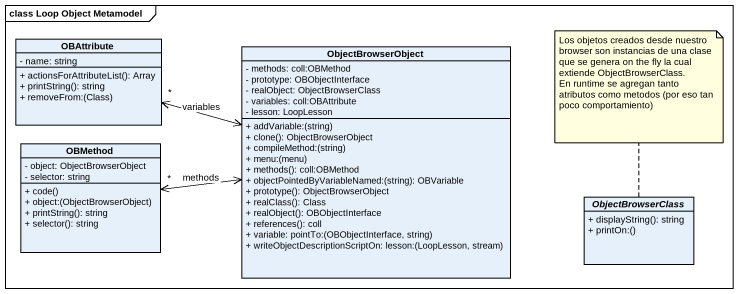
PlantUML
@startuml
mainframe class Loop Object Metamodel
hide circle
hide empty members
skinparam classAttributeIconSize 0
class OBAttribute {
  - name: string
  + actionsForAttributeList(): Array
  + printString(): string
  + removeFrom:(Class)
}
class ObjectBrowserObject {
  - methods: coll:OBMethod
  - prototype: OBObjectInterface
  - realObject: ObjectBrowserClass
  - variables: coll:OBAttribute
  - lesson: LoopLesson
  + addVariable:(string)
  + clone(): ObjectBrowserObject
  + compileMethod:(string)
  + menu:(menu)
  + methods(): coll:OBMethod
  + objectPointedByVariableNamed:(string): OBVariable
  + prototype(): ObjectBrowserObject
  + realClass(): Class
  + realObject(): OBObjectInterface
  + references(): coll
  + variable: pointTo:(OBObjectInterface, string)
  + writeObjectDescriptionScriptOn: lesson:(LoopLesson, stream)
}
class OBMethod {
  - object: ObjectBrowserObject
  - selector: string
  + code()
  + object:(ObjectBrowserObject)
  + printString(): string
  + selector(): string
}
abstract class ObjectBrowserClass {
  + displayString(): string
  + printOn:()
}
ObjectBrowserObject <-left-> "*" OBAttribute : variables
ObjectBrowserObject <-left-> "*" OBMethod : methods
note top of ObjectBrowserClass
  Los objetos creados desde nuestro browser son instancias de una clase que se genera on the fly la cual extiende ObjectBrowserClass.
  En runtime se agregan tanto atributos como metodos (por eso tan poco comportamiento)
end note
@enduml
